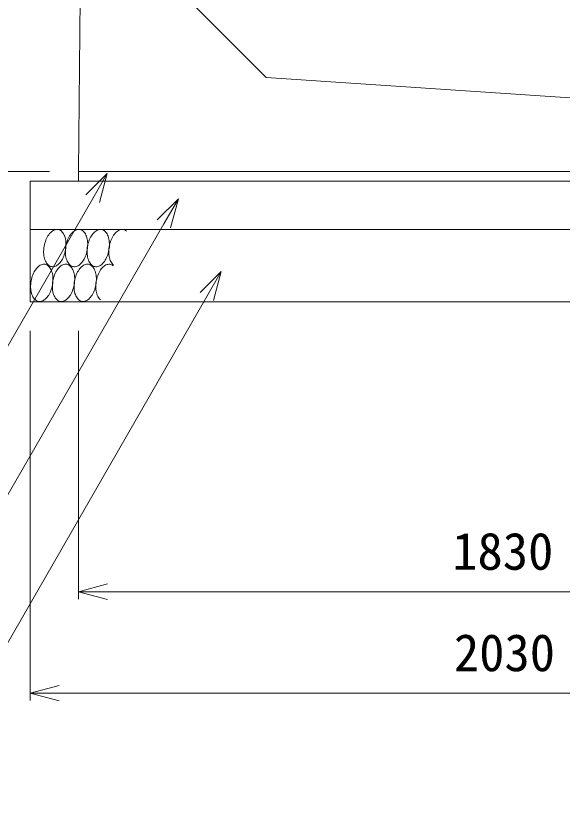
# Model space of a CAD drawing. Units: millimetres, scale not verified. Extents: x 0 to 252300, y 59400 to 118800.
# Drawn here: x 192294 to 196069, y 85663 to 91098 of the extents above; entities that cross this region are included whole.
import ezdxf
from ezdxf.enums import TextEntityAlignment as Align

# ---------------------------------------------------------------- set-up
doc = ezdxf.new("R2010")
doc.units = ezdxf.units.MM
doc.header["$LTSCALE"] = 300
for name, color, linetype, lineweight in [('0_2', 1, 'Continuous', 18), ('D-DCR', 7, 'Continuous', 18), ('D-STR', 1, 'Continuous', 18), ('D-STR-DIM', 7, 'Continuous', 18), ('D-STR-HTXT', 7, 'Continuous', 18)]:
    doc.layers.add(name, color=color, linetype=linetype, lineweight=lineweight)
doc.styles.add('ＭＳ ゴシック', font='')
doc.styles.get('ＭＳ ゴシック').set_extended_font_data('MS Gothic')

msp = doc.modelspace()

# ---------------------------------------------------------------- linework, layer by layer
at = {"layer": '0_2'}
for p, q in [((192925, 90009.6), (192778.6, 89863.2)), ((192925, 90009.6), (192825, 89836.4)), ((192871.5, 89809.6), (192925, 90009.6)), ((193417.1, 89835.4), (193270.7, 89689)), ((193417.1, 89835.4), (193317.1, 89662.2)), ((193363.5, 89635.4), (193417.1, 89835.4)), ((193712.9, 89333.7), (193566.7, 89187.1)), ((193712.9, 89333.7), (193613.1, 89160.4)), ((193659.6, 89133.7), (193712.9, 89333.7)), ((192726.8, 87122.8), (192926.8, 87176.4)), ((192926.8, 87069.2), (192726.8, 87122.8)), ((192726.8, 87122.8), (192926.8, 87122.8)), ((192393.5, 86422.8), (192593.5, 86476.4)), ((192593.5, 86369.2), (192393.5, 86422.8)), ((192393.5, 86422.8), (192593.5, 86422.8))]:
    msp.add_line(p, q, dxfattribs=at)
at = {"layer": 'D-DCR'}
for p, q in [((192510.8, 89570), (192506.1, 89560.6)), ((192515.9, 89578.8), (192510.8, 89570)), ((192521.4, 89586.9), (192515.9, 89578.8)), ((192527.2, 89594.4), (192521.4, 89586.9)), ((192533.3, 89601.1), (192527.2, 89594.4)), ((192539.6, 89607), (192533.3, 89601.1)), ((192546.1, 89612.1), (192539.6, 89607)), ((192552.7, 89616.2), (192546.1, 89612.1)), ((192559.4, 89619.4), (192552.7, 89616.2)), ((192566.1, 89621.7), (192559.4, 89619.4)), ((192572.9, 89623), (192566.1, 89621.7)), ((192579.5, 89623.3), (192572.9, 89623)), ((192586, 89622.7), (192579.5, 89623.3)), ((192592.4, 89621.1), (192586, 89622.7)), ((192598.5, 89618.5), (192592.4, 89621.1)), ((192604.4, 89615), (192598.5, 89618.5)), ((192609.9, 89610.5), (192604.4, 89615)), ((192615.1, 89605.2), (192609.9, 89610.5)), ((192619.9, 89599), (192615.1, 89605.2)), ((192624.3, 89592.1), (192619.9, 89599)), ((192628.2, 89584.4), (192624.3, 89592.1)), ((192631.6, 89576), (192628.2, 89584.4)), ((192634.6, 89567), (192631.6, 89576)), ((192660.8, 89570), (192656.1, 89560.6)), ((192665.9, 89578.8), (192660.8, 89570)), ((192671.4, 89586.9), (192665.9, 89578.8)), ((192677.2, 89594.4), (192671.4, 89586.9)), ((192683.3, 89601.1), (192677.2, 89594.4)), ((192689.6, 89607), (192683.3, 89601.1)), ((192696.1, 89612.1), (192689.6, 89607)), ((192702.7, 89616.2), (192696.1, 89612.1)), ((192709.4, 89619.4), (192702.7, 89616.2)), ((192716.1, 89621.7), (192709.4, 89619.4)), ((192722.9, 89623), (192716.1, 89621.7)), ((192729.5, 89623.3), (192722.9, 89623)), ((192736, 89622.7), (192729.5, 89623.3)), ((192742.4, 89621.1), (192736, 89622.7)), ((192748.5, 89618.5), (192742.4, 89621.1)), ((192754.4, 89615), (192748.5, 89618.5)), ((192759.9, 89610.5), (192754.4, 89615)), ((192765.1, 89605.2), (192759.9, 89610.5)), ((192769.9, 89599), (192765.1, 89605.2)), ((192774.3, 89592.1), (192769.9, 89599)), ((192778.2, 89584.4), (192774.3, 89592.1)), ((192781.6, 89576), (192778.2, 89584.4)), ((192784.6, 89567), (192781.6, 89576)), ((192810.8, 89570), (192806.1, 89560.6)), ((192815.9, 89578.8), (192810.8, 89570)), ((192821.4, 89586.9), (192815.9, 89578.8)), ((192827.2, 89594.4), (192821.4, 89586.9)), ((192833.3, 89601.1), (192827.2, 89594.4)), ((192839.6, 89607), (192833.3, 89601.1)), ((192846.1, 89612.1), (192839.6, 89607)), ((192852.7, 89616.2), (192846.1, 89612.1)), ((192859.4, 89619.4), (192852.7, 89616.2)), ((192866.1, 89621.7), (192859.4, 89619.4)), ((192872.9, 89623), (192866.1, 89621.7)), ((192879.5, 89623.3), (192872.9, 89623)), ((192886, 89622.7), (192879.5, 89623.3)), ((192892.4, 89621.1), (192886, 89622.7)), ((192898.5, 89618.5), (192892.4, 89621.1)), ((192904.4, 89615), (192898.5, 89618.5)), ((192909.9, 89610.5), (192904.4, 89615)), ((192915.1, 89605.2), (192909.9, 89610.5)), ((192919.9, 89599), (192915.1, 89605.2)), ((192924.3, 89592.1), (192919.9, 89599)), ((192928.2, 89584.4), (192924.3, 89592.1)), ((192931.6, 89576), (192928.2, 89584.4)), ((192934.6, 89567), (192931.6, 89576)), ((192963.7, 89575.1), (192958.7, 89566.1)), ((192969, 89583.6), (192963.7, 89575.1)), ((192974.7, 89591.4), (192969, 89583.6)), ((192980.7, 89598.4), (192974.7, 89591.4)), ((192986.9, 89604.6), (192980.7, 89598.4)), ((192993.3, 89610), (192986.9, 89604.6)), ((192999.9, 89614.6), (192993.3, 89610)), ((193006.6, 89618.2), (192999.9, 89614.6)), ((193013.3, 89620.9), (193006.6, 89618.2)), ((193020.1, 89622.6), (193013.3, 89620.9)), ((193026.7, 89623.3), (193020.1, 89622.6)), ((193033.3, 89623.1), (193026.7, 89623.3)), ((193039.7, 89621.9), (193033.3, 89623.1)), ((193046, 89619.7), (193039.7, 89621.9)), ((193052, 89616.6), (193046, 89619.7)), ((193057.6, 89612.5), (193052, 89616.6)), ((192491.8, 89518.8), (192489.6, 89507.7)), ((192494.6, 89529.7), (192491.8, 89518.8)), ((192498, 89540.4), (192494.6, 89529.7)), ((192501.8, 89550.7), (192498, 89540.4)), ((192506.1, 89560.6), (192501.8, 89550.7)), ((192636.9, 89557.4), (192634.6, 89567)), ((192638.7, 89547.4), (192636.9, 89557.4)), ((192639.9, 89537), (192638.7, 89547.4)), ((192641.8, 89518.8), (192639.6, 89507.7)), ((192640.6, 89526.2), (192639.9, 89537)), ((192640.6, 89515.2), (192640.6, 89526.2)), ((192644.6, 89529.7), (192641.8, 89518.8)), ((192648, 89540.4), (192644.6, 89529.7)), ((192651.8, 89550.7), (192648, 89540.4)), ((192656.1, 89560.6), (192651.8, 89550.7)), ((192786.9, 89557.4), (192784.6, 89567)), ((192788.7, 89547.4), (192786.9, 89557.4)), ((192789.9, 89537), (192788.7, 89547.4)), ((192791.8, 89518.8), (192789.6, 89507.7)), ((192790.6, 89526.2), (192789.9, 89537)), ((192790.6, 89515.2), (192790.6, 89526.2)), ((192794.6, 89529.7), (192791.8, 89518.8)), ((192798, 89540.4), (192794.6, 89529.7)), ((192801.8, 89550.7), (192798, 89540.4)), ((192806.1, 89560.6), (192801.8, 89550.7)), ((192936.9, 89557.4), (192934.6, 89567)), ((192938.7, 89547.4), (192936.9, 89557.4)), ((192939.9, 89537), (192938.7, 89547.4)), ((192940.6, 89526.2), (192939.9, 89537)), ((192940.6, 89515.2), (192940.6, 89526.2)), ((192943.4, 89525.2), (192940.8, 89514.2)), ((192946.5, 89535.9), (192943.4, 89525.2)), ((192950.1, 89546.4), (192946.5, 89535.9)), ((192954.2, 89556.5), (192950.1, 89546.4)), ((192958.7, 89566.1), (192954.2, 89556.5)), ((192486.8, 89485.3), (192486.3, 89474.1)), ((192486.3, 89474.1), (192486.3, 89463.1)), ((192486.3, 89463.1), (192487, 89452.4)), ((192487.9, 89496.5), (192486.8, 89485.3)), ((192489.6, 89507.7), (192487.9, 89496.5)), ((192632.3, 89459.6), (192635.1, 89470.5)), ((192635.1, 89470.5), (192637.3, 89481.6)), ((192636.8, 89485.3), (192636.3, 89474.1)), ((192636.3, 89474.1), (192636.3, 89463.1)), ((192636.3, 89463.1), (192637, 89452.4)), ((192637.9, 89496.5), (192636.8, 89485.3)), ((192637.3, 89481.6), (192639, 89492.9)), ((192639.6, 89507.7), (192637.9, 89496.5)), ((192639, 89492.9), (192640.1, 89504.1)), ((192640.1, 89504.1), (192640.6, 89515.2)), ((192782.3, 89459.6), (192785.1, 89470.5)), ((192785.1, 89470.5), (192787.3, 89481.6)), ((192786.8, 89485.3), (192786.3, 89474.1)), ((192786.3, 89474.1), (192786.3, 89463.1)), ((192786.3, 89463.1), (192787, 89452.4)), ((192787.9, 89496.5), (192786.8, 89485.3)), ((192787.3, 89481.6), (192789, 89492.9)), ((192789.6, 89507.7), (192787.9, 89496.5)), ((192789, 89492.9), (192790.1, 89504.1)), ((192790.1, 89504.1), (192790.6, 89515.2)), ((192932.3, 89459.6), (192935.1, 89470.5)), ((192935.1, 89470.5), (192937.3, 89481.6)), ((192936.5, 89480.6), (192936.2, 89469.5)), ((192936.2, 89469.5), (192936.5, 89458.6)), ((192937.4, 89491.8), (192936.5, 89480.6)), ((192937.3, 89481.6), (192939, 89492.9)), ((192938.8, 89503), (192937.4, 89491.8)), ((192940.8, 89514.2), (192938.8, 89503)), ((192939, 89492.9), (192940.1, 89504.1)), ((192940.1, 89504.1), (192940.6, 89515.2)), ((192487, 89452.4), (192488.2, 89441.9)), ((192488.2, 89441.9), (192490, 89431.9)), ((192490, 89431.9), (192492.4, 89422.4)), ((192492.4, 89422.4), (192495.3, 89413.4)), ((192495.3, 89413.4), (192498.7, 89405)), ((192605.5, 89402.4), (192611, 89410.6)), ((192611, 89410.6), (192616.1, 89419.4)), ((192616.1, 89419.4), (192620.9, 89428.8)), ((192620.9, 89428.8), (192625.1, 89438.6)), ((192625.1, 89438.6), (192629, 89449)), ((192629, 89449), (192632.3, 89459.6)), ((192637, 89452.4), (192638.2, 89441.9)), ((192638.2, 89441.9), (192640, 89431.9)), ((192640, 89431.9), (192642.4, 89422.4)), ((192642.4, 89422.4), (192645.3, 89413.4)), ((192645.3, 89413.4), (192648.7, 89405)), ((192755.5, 89402.4), (192761, 89410.6)), ((192761, 89410.6), (192766.1, 89419.4)), ((192766.1, 89419.4), (192770.9, 89428.8)), ((192770.9, 89428.8), (192775.1, 89438.6)), ((192775.1, 89438.6), (192779, 89449)), ((192779, 89449), (192782.3, 89459.6)), ((192787, 89452.4), (192788.2, 89441.9)), ((192788.2, 89441.9), (192790, 89431.9)), ((192790, 89431.9), (192792.4, 89422.4)), ((192792.4, 89422.4), (192795.3, 89413.4)), ((192795.3, 89413.4), (192798.7, 89405)), ((192905.5, 89402.4), (192911, 89410.6)), ((192911, 89410.6), (192916.1, 89419.4)), ((192916.1, 89419.4), (192920.9, 89428.8)), ((192920.9, 89428.8), (192925.1, 89438.6)), ((192925.1, 89438.6), (192929, 89449)), ((192929, 89449), (192932.3, 89459.6)), ((192936.5, 89458.6), (192937.4, 89447.9)), ((192937.4, 89447.9), (192938.9, 89437.7)), ((192938.9, 89437.7), (192940.9, 89427.8)), ((192940.9, 89427.8), (192943.5, 89418.5)), ((192943.5, 89418.5), (192946.6, 89409.8)), ((192946.6, 89409.8), (192950.3, 89401.6)), ((192437.2, 89354.4), (192431.4, 89346.9)), ((192443.3, 89361.1), (192437.2, 89354.4)), ((192449.6, 89367), (192443.3, 89361.1)), ((192456.1, 89372.1), (192449.6, 89367)), ((192462.7, 89376.2), (192456.1, 89372.1)), ((192469.4, 89379.4), (192462.7, 89376.2)), ((192476.1, 89381.7), (192469.4, 89379.4)), ((192482.9, 89383), (192476.1, 89381.7)), ((192489.5, 89383.3), (192482.9, 89383)), ((192496, 89382.7), (192489.5, 89383.3)), ((192502.4, 89381.1), (192496, 89382.7)), ((192498.7, 89405), (192502.6, 89397.3)), ((192508.5, 89378.5), (192502.4, 89381.1)), ((192502.6, 89397.3), (192507, 89390.3)), ((192507, 89390.3), (192511.8, 89384.1)), ((192514.4, 89375), (192508.5, 89378.5)), ((192511.8, 89384.1), (192517, 89378.8)), ((192519.9, 89370.5), (192514.4, 89375)), ((192517, 89378.8), (192522.5, 89374.4)), ((192525.1, 89365.2), (192519.9, 89370.5)), ((192522.5, 89374.4), (192528.4, 89370.9)), ((192529.9, 89359), (192525.1, 89365.2)), ((192528.4, 89370.9), (192534.5, 89368.3)), ((192534.3, 89352.1), (192529.9, 89359)), ((192534.5, 89368.3), (192540.9, 89366.6)), ((192540.9, 89366.6), (192547.4, 89366)), ((192547.4, 89366), (192554.1, 89366.3)), ((192554.1, 89366.3), (192560.8, 89367.6)), ((192560.8, 89367.6), (192567.5, 89369.9)), ((192567.5, 89369.9), (192574.2, 89373.1)), ((192574.2, 89373.1), (192580.8, 89377.3)), ((192580.8, 89377.3), (192587.3, 89382.3)), ((192587.2, 89354.4), (192581.4, 89346.9)), ((192593.3, 89361.1), (192587.2, 89354.4)), ((192587.3, 89382.3), (192593.6, 89388.2)), ((192599.6, 89367), (192593.3, 89361.1)), ((192593.6, 89388.2), (192599.7, 89394.9)), ((192606.1, 89372.1), (192599.6, 89367)), ((192599.7, 89394.9), (192605.5, 89402.4)), ((192612.7, 89376.2), (192606.1, 89372.1)), ((192619.4, 89379.4), (192612.7, 89376.2)), ((192626.1, 89381.7), (192619.4, 89379.4)), ((192632.9, 89383), (192626.1, 89381.7)), ((192639.5, 89383.3), (192632.9, 89383)), ((192646, 89382.7), (192639.5, 89383.3)), ((192652.4, 89381.1), (192646, 89382.7)), ((192648.7, 89405), (192652.6, 89397.3)), ((192658.5, 89378.5), (192652.4, 89381.1)), ((192652.6, 89397.3), (192657, 89390.3)), ((192657, 89390.3), (192661.8, 89384.1)), ((192664.4, 89375), (192658.5, 89378.5)), ((192661.8, 89384.1), (192667, 89378.8)), ((192669.9, 89370.5), (192664.4, 89375)), ((192667, 89378.8), (192672.5, 89374.4)), ((192675.1, 89365.2), (192669.9, 89370.5)), ((192672.5, 89374.4), (192678.4, 89370.9)), ((192679.9, 89359), (192675.1, 89365.2)), ((192678.4, 89370.9), (192684.5, 89368.3)), ((192684.3, 89352.1), (192679.9, 89359)), ((192684.5, 89368.3), (192690.9, 89366.6)), ((192690.9, 89366.6), (192697.4, 89366)), ((192697.4, 89366), (192704.1, 89366.3)), ((192704.1, 89366.3), (192710.8, 89367.6)), ((192710.8, 89367.6), (192717.5, 89369.9)), ((192717.5, 89369.9), (192724.2, 89373.1)), ((192724.2, 89373.1), (192730.8, 89377.3)), ((192730.8, 89377.3), (192737.3, 89382.3)), ((192737.2, 89354.4), (192731.4, 89346.9)), ((192743.3, 89361.1), (192737.2, 89354.4)), ((192737.3, 89382.3), (192743.6, 89388.2)), ((192749.6, 89367), (192743.3, 89361.1)), ((192743.6, 89388.2), (192749.7, 89394.9)), ((192756.1, 89372.1), (192749.6, 89367)), ((192749.7, 89394.9), (192755.5, 89402.4)), ((192762.7, 89376.2), (192756.1, 89372.1)), ((192769.4, 89379.4), (192762.7, 89376.2)), ((192776.1, 89381.7), (192769.4, 89379.4)), ((192782.9, 89383), (192776.1, 89381.7)), ((192789.5, 89383.3), (192782.9, 89383)), ((192796, 89382.7), (192789.5, 89383.3)), ((192802.4, 89381.1), (192796, 89382.7)), ((192798.7, 89405), (192802.6, 89397.3)), ((192808.5, 89378.5), (192802.4, 89381.1)), ((192802.6, 89397.3), (192807, 89390.3)), ((192807, 89390.3), (192811.8, 89384.1)), ((192814.4, 89375), (192808.5, 89378.5)), ((192811.8, 89384.1), (192817, 89378.8)), ((192819.9, 89370.5), (192814.4, 89375)), ((192817, 89378.8), (192822.5, 89374.4)), ((192825.1, 89365.2), (192819.9, 89370.5)), ((192822.5, 89374.4), (192828.4, 89370.9)), ((192829.9, 89359), (192825.1, 89365.2)), ((192828.4, 89370.9), (192834.5, 89368.3)), ((192834.3, 89352.1), (192829.9, 89359)), ((192834.5, 89368.3), (192840.9, 89366.6)), ((192840.9, 89366.6), (192847.4, 89366)), ((192847.4, 89366), (192854.1, 89366.3)), ((192854.1, 89366.3), (192860.8, 89367.6)), ((192860.8, 89367.6), (192867.5, 89369.9)), ((192867.5, 89369.9), (192874.2, 89373.1)), ((192874.2, 89373.1), (192880.8, 89377.3)), ((192880.8, 89377.3), (192887.3, 89382.3)), ((192890.7, 89358.4), (192884.7, 89351.4)), ((192887.3, 89382.3), (192893.6, 89388.2)), ((192896.9, 89364.6), (192890.7, 89358.4)), ((192893.6, 89388.2), (192899.7, 89394.9)), ((192903.3, 89370), (192896.9, 89364.6)), ((192899.7, 89394.9), (192905.5, 89402.4)), ((192909.9, 89374.6), (192903.3, 89370)), ((192916.6, 89378.2), (192909.9, 89374.6)), ((192923.3, 89380.9), (192916.6, 89378.2)), ((192930.1, 89382.6), (192923.3, 89380.9)), ((192936.7, 89383.3), (192930.1, 89382.6)), ((192943.3, 89383.1), (192936.7, 89383.3)), ((192949.7, 89381.9), (192943.3, 89383.1)), ((192956, 89379.7), (192949.7, 89381.9)), ((192950.3, 89401.6), (192954.4, 89394.3)), ((192954.4, 89394.3), (192958.9, 89387.6)), ((192962, 89376.6), (192956, 89379.7)), ((192958.9, 89387.6), (192963.9, 89381.8)), ((192967.6, 89372.5), (192962, 89376.6)), ((192963.9, 89381.8), (192969.3, 89376.8)), ((192408, 89300.4), (192404.6, 89289.7)), ((192411.8, 89310.7), (192408, 89300.4)), ((192416.1, 89320.6), (192411.8, 89310.7)), ((192420.8, 89330), (192416.1, 89320.6)), ((192425.9, 89338.8), (192420.8, 89330)), ((192431.4, 89346.9), (192425.9, 89338.8)), ((192538.2, 89344.4), (192534.3, 89352.1)), ((192541.6, 89336), (192538.2, 89344.4)), ((192544.6, 89327), (192541.6, 89336)), ((192546.9, 89317.4), (192544.6, 89327)), ((192548.7, 89307.4), (192546.9, 89317.4)), ((192549.9, 89297), (192548.7, 89307.4)), ((192558, 89300.4), (192554.6, 89289.7)), ((192561.8, 89310.7), (192558, 89300.4)), ((192566.1, 89320.6), (192561.8, 89310.7)), ((192570.8, 89330), (192566.1, 89320.6)), ((192575.9, 89338.8), (192570.8, 89330)), ((192581.4, 89346.9), (192575.9, 89338.8)), ((192688.2, 89344.4), (192684.3, 89352.1)), ((192691.6, 89336), (192688.2, 89344.4)), ((192694.6, 89327), (192691.6, 89336)), ((192696.9, 89317.4), (192694.6, 89327)), ((192698.7, 89307.4), (192696.9, 89317.4)), ((192699.9, 89297), (192698.7, 89307.4)), ((192708, 89300.4), (192704.6, 89289.7)), ((192711.8, 89310.7), (192708, 89300.4)), ((192716.1, 89320.6), (192711.8, 89310.7)), ((192720.8, 89330), (192716.1, 89320.6)), ((192725.9, 89338.8), (192720.8, 89330)), ((192731.4, 89346.9), (192725.9, 89338.8)), ((192838.2, 89344.4), (192834.3, 89352.1)), ((192841.6, 89336), (192838.2, 89344.4)), ((192844.6, 89327), (192841.6, 89336)), ((192846.9, 89317.4), (192844.6, 89327)), ((192848.7, 89307.4), (192846.9, 89317.4)), ((192849.9, 89297), (192848.7, 89307.4)), ((192860.1, 89306.4), (192856.5, 89295.9)), ((192864.2, 89316.5), (192860.1, 89306.4)), ((192868.7, 89326.1), (192864.2, 89316.5)), ((192873.7, 89335.1), (192868.7, 89326.1)), ((192879, 89343.6), (192873.7, 89335.1)), ((192884.7, 89351.4), (192879, 89343.6)), ((192396.8, 89245.3), (192396.3, 89234.1)), ((192397.9, 89256.5), (192396.8, 89245.3)), ((192399.6, 89267.7), (192397.9, 89256.5)), ((192401.8, 89278.8), (192399.6, 89267.7)), ((192404.6, 89289.7), (192401.8, 89278.8)), ((192546.8, 89245.3), (192546.3, 89234.1)), ((192547.9, 89256.5), (192546.8, 89245.3)), ((192547.3, 89241.6), (192549, 89252.9)), ((192549.6, 89267.7), (192547.9, 89256.5)), ((192549, 89252.9), (192550.1, 89264.1)), ((192551.8, 89278.8), (192549.6, 89267.7)), ((192550.6, 89286.2), (192549.9, 89297)), ((192550.1, 89264.1), (192550.6, 89275.2)), ((192550.6, 89275.2), (192550.6, 89286.2)), ((192554.6, 89289.7), (192551.8, 89278.8)), ((192696.8, 89245.3), (192696.3, 89234.1)), ((192697.9, 89256.5), (192696.8, 89245.3)), ((192697.3, 89241.6), (192699, 89252.9)), ((192699.6, 89267.7), (192697.9, 89256.5)), ((192699, 89252.9), (192700.1, 89264.1)), ((192701.8, 89278.8), (192699.6, 89267.7)), ((192700.6, 89286.2), (192699.9, 89297)), ((192700.1, 89264.1), (192700.6, 89275.2)), ((192700.6, 89275.2), (192700.6, 89286.2)), ((192704.6, 89289.7), (192701.8, 89278.8)), ((192847.4, 89251.8), (192846.5, 89240.6)), ((192847.3, 89241.6), (192849, 89252.9)), ((192848.8, 89263), (192847.4, 89251.8)), ((192850.8, 89274.2), (192848.8, 89263)), ((192849, 89252.9), (192850.1, 89264.1)), ((192850.6, 89286.2), (192849.9, 89297)), ((192850.1, 89264.1), (192850.6, 89275.2)), ((192850.6, 89275.2), (192850.6, 89286.2)), ((192853.4, 89285.2), (192850.8, 89274.2)), ((192856.5, 89295.9), (192853.4, 89285.2)), ((192396.3, 89234.1), (192396.3, 89223.1)), ((192396.3, 89223.1), (192397, 89212.4)), ((192397, 89212.4), (192398.2, 89201.9)), ((192398.2, 89201.9), (192400, 89191.9)), ((192400, 89191.9), (192402.4, 89182.4)), ((192530.9, 89188.8), (192535.1, 89198.6)), ((192535.1, 89198.6), (192539, 89209)), ((192539, 89209), (192542.3, 89219.6)), ((192542.3, 89219.6), (192545.1, 89230.5)), ((192545.1, 89230.5), (192547.3, 89241.6)), ((192546.3, 89234.1), (192546.3, 89223.1)), ((192546.3, 89223.1), (192547, 89212.4)), ((192547, 89212.4), (192548.2, 89201.9)), ((192548.2, 89201.9), (192550, 89191.9)), ((192550, 89191.9), (192552.4, 89182.4)), ((192680.9, 89188.8), (192685.1, 89198.6)), ((192685.1, 89198.6), (192689, 89209)), ((192689, 89209), (192692.3, 89219.6)), ((192692.3, 89219.6), (192695.1, 89230.5)), ((192695.1, 89230.5), (192697.3, 89241.6)), ((192696.3, 89234.1), (192696.3, 89223.1)), ((192696.3, 89223.1), (192697, 89212.4)), ((192697, 89212.4), (192698.2, 89201.9)), ((192698.2, 89201.9), (192700, 89191.9)), ((192700, 89191.9), (192702.4, 89182.4)), ((192830.9, 89188.8), (192835.1, 89198.6)), ((192835.1, 89198.6), (192839, 89209)), ((192839, 89209), (192842.3, 89219.6)), ((192842.3, 89219.6), (192845.1, 89230.5)), ((192845.1, 89230.5), (192847.3, 89241.6)), ((192846.5, 89240.6), (192846.2, 89229.5)), ((192846.2, 89229.5), (192846.5, 89218.6)), ((192846.5, 89218.6), (192847.4, 89207.9)), ((192847.4, 89207.9), (192848.9, 89197.7)), ((192848.9, 89197.7), (192850.9, 89187.8)), ((192402.4, 89182.4), (192405.3, 89173.4)), ((192405.3, 89173.4), (192408.7, 89165)), ((192408.7, 89165), (192412.6, 89157.3)), ((192412.6, 89157.3), (192417, 89150.3)), ((192417, 89150.3), (192421.8, 89144.1)), ((192421.8, 89144.1), (192427, 89138.8)), ((192427, 89138.8), (192432.5, 89134.4)), ((192484.2, 89133.1), (192490.8, 89137.3)), ((192490.8, 89137.3), (192497.3, 89142.3)), ((192497.3, 89142.3), (192503.6, 89148.2)), ((192503.6, 89148.2), (192509.7, 89154.9)), ((192509.7, 89154.9), (192515.5, 89162.4)), ((192515.5, 89162.4), (192521, 89170.6)), ((192521, 89170.6), (192526.1, 89179.4)), ((192526.1, 89179.4), (192530.9, 89188.8)), ((192552.4, 89182.4), (192555.3, 89173.4)), ((192555.3, 89173.4), (192558.7, 89165)), ((192558.7, 89165), (192562.6, 89157.3)), ((192562.6, 89157.3), (192567, 89150.3)), ((192567, 89150.3), (192571.8, 89144.1)), ((192571.8, 89144.1), (192577, 89138.8)), ((192577, 89138.8), (192582.5, 89134.4)), ((192634.2, 89133.1), (192640.8, 89137.3)), ((192640.8, 89137.3), (192647.3, 89142.3)), ((192647.3, 89142.3), (192653.6, 89148.2)), ((192653.6, 89148.2), (192659.7, 89154.9)), ((192659.7, 89154.9), (192665.5, 89162.4)), ((192665.5, 89162.4), (192671, 89170.6)), ((192671, 89170.6), (192676.1, 89179.4)), ((192676.1, 89179.4), (192680.9, 89188.8)), ((192702.4, 89182.4), (192705.3, 89173.4)), ((192705.3, 89173.4), (192708.7, 89165)), ((192708.7, 89165), (192712.6, 89157.3)), ((192712.6, 89157.3), (192717, 89150.3)), ((192717, 89150.3), (192721.8, 89144.1)), ((192721.8, 89144.1), (192727, 89138.8)), ((192727, 89138.8), (192732.5, 89134.4)), ((192784.2, 89133.1), (192790.8, 89137.3)), ((192790.8, 89137.3), (192797.3, 89142.3)), ((192797.3, 89142.3), (192803.6, 89148.2)), ((192803.6, 89148.2), (192809.7, 89154.9)), ((192809.7, 89154.9), (192815.5, 89162.4)), ((192815.5, 89162.4), (192821, 89170.6)), ((192821, 89170.6), (192826.1, 89179.4)), ((192826.1, 89179.4), (192830.9, 89188.8)), ((192850.9, 89187.8), (192853.5, 89178.5)), ((192853.5, 89178.5), (192856.6, 89169.8)), ((192856.6, 89169.8), (192860.3, 89161.6)), ((192860.3, 89161.6), (192864.4, 89154.3)), ((192864.4, 89154.3), (192868.9, 89147.6)), ((192868.9, 89147.6), (192873.9, 89141.8)), ((192873.9, 89141.8), (192879.3, 89136.8)), ((192432.5, 89134.4), (192438.4, 89130.9)), ((192438.4, 89130.9), (192444.5, 89128.3)), ((192444.5, 89128.3), (192450.9, 89126.6)), ((192450.9, 89126.6), (192457.4, 89126)), ((192457.4, 89126), (192464.1, 89126.3)), ((192464.1, 89126.3), (192470.8, 89127.6)), ((192470.8, 89127.6), (192477.5, 89129.9)), ((192477.5, 89129.9), (192484.2, 89133.1)), ((192582.5, 89134.4), (192588.4, 89130.9)), ((192588.4, 89130.9), (192594.5, 89128.3)), ((192594.5, 89128.3), (192600.9, 89126.6)), ((192600.9, 89126.6), (192607.4, 89126)), ((192607.4, 89126), (192614.1, 89126.3)), ((192614.1, 89126.3), (192620.8, 89127.6)), ((192620.8, 89127.6), (192627.5, 89129.9)), ((192627.5, 89129.9), (192634.2, 89133.1)), ((192732.5, 89134.4), (192738.4, 89130.9)), ((192738.4, 89130.9), (192744.5, 89128.3)), ((192744.5, 89128.3), (192750.9, 89126.6)), ((192750.9, 89126.6), (192757.4, 89126)), ((192757.4, 89126), (192764.1, 89126.3)), ((192764.1, 89126.3), (192770.8, 89127.6)), ((192770.8, 89127.6), (192777.5, 89129.9)), ((192777.5, 89129.9), (192784.2, 89133.1))]:
    msp.add_line(p, q, dxfattribs=at)
at = {"layer": 'D-STR'}
for p, q in [((192726.8, 90022.8), (192820.1, 99356.1)), ((193389.6, 91306.1), (194023, 90672.8)), ((198226.8, 90389.5), (194023, 90672.8)), ((198826.8, 90022.8), (192726.8, 90022.8)), ((192726.8, 90022.8), (192726.8, 89956.1)), ((199160.1, 89956.1), (192393.5, 89956.1)), ((192393.5, 89956.1), (192393.5, 89122.8)), ((199160.1, 89622.8), (192393.5, 89622.8)), ((199160.1, 89122.8), (192393.5, 89122.8))]:
    msp.add_line(p, q, dxfattribs=at)
at = {"layer": 'D-STR-DIM'}
for p, q in [((192526.8, 90022.8), (189643.5, 90022.8)), ((192526.8, 90022.8), (189643.5, 90022.8)), ((192393.5, 88922.8), (192393.5, 86372.8)), ((192726.8, 88922.8), (192726.8, 87072.8)), ((192926.8, 87122.8), (198626.8, 87122.8)), ((192593.5, 86422.8), (198960.1, 86422.8))]:
    msp.add_line(p, q, dxfattribs=at)
at = {"layer": 'D-STR-HTXT'}
for p, q in [((192825, 89836.4), (191570.4, 87663.2)), ((193317.1, 89662.2), (191585.1, 86663.2)), ((193613.1, 89160.4), (191599.9, 85663.2))]:
    msp.add_line(p, q, dxfattribs=at)

# ---------------------------------------------------------------- texts
at = {"layer": 'D-STR-DIM', "color": 1, "style": 'ＭＳ ゴシック'}
for s, p in [('1830', (195308.6, 87197.8)), ('2030', (195320.2, 86497.8))]:
    msp.add_text(s, height=256.6, dxfattribs=at).set_placement(p, align=Align.BOTTOM_LEFT)

doc.saveas('drawing.dxf')
